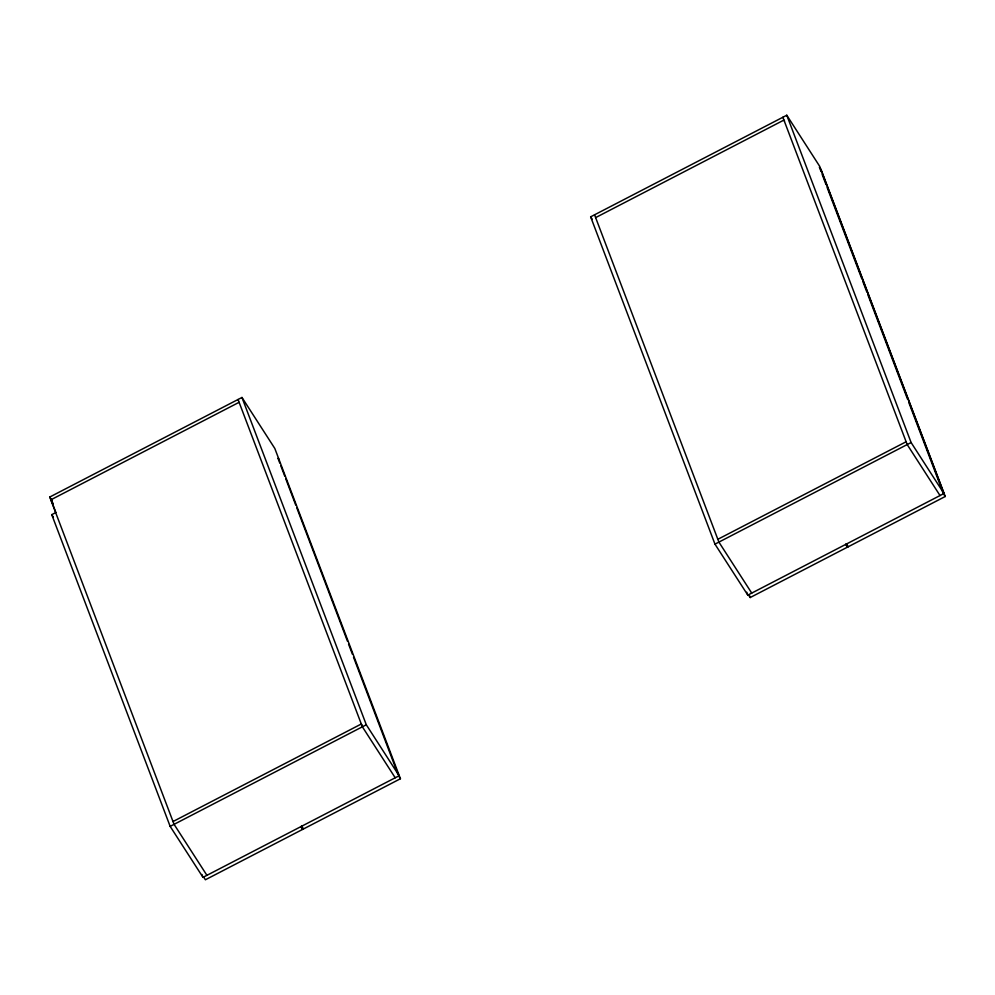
<?xml version="1.0" encoding="UTF-8"?>
<svg xmlns="http://www.w3.org/2000/svg" width="995" height="995" viewBox="0 0 995 995"><rect width="100%" height="100%" fill="white"/><g stroke="black" fill="none" stroke-linecap="round" stroke-linejoin="round"><path stroke-width="1.49" d="M206.923 875.326L174.075 824.345L49.75 497.04L241.959 397.465L274.807 448.446L400.438 778.737L303.189 829.109L301.398 826.335M590.644 216.835L786.784 115.233L819.619 166.215L943.957 493.508L747.817 595.122L714.97 544.141L590.644 216.835L592.286 219.385M239.099 402.303L50.82 499.838L53.282 503.669M595.632 217.606L783.923 120.072L784.52 120.992M241.959 397.465L366.297 724.77L399.132 775.752L203.005 877.354L170.157 826.372L51.752 514.651L55.67 512.624M173.018 821.534L361.309 723.999L361.906 724.92M717.83 539.302L906.122 441.755M170.157 826.372L366.297 724.77M714.97 544.141L911.109 442.539L786.784 115.233M301.535 826.497L302.642 829.395L205.393 879.767L203.602 876.993M748.414 594.749L750.205 597.535L847.454 547.15L846.347 544.253M846.21 544.091L848.001 546.877L945.25 496.493L821.211 169.971L819.42 167.185L821.074 171.538M911.109 442.539L943.957 493.508M945.25 496.493L943.459 493.719L908.733 402.291M940.026 495.547L907.191 444.566L782.854 117.261M845.663 544.377L847.454 547.15M751.735 593.082L718.9 542.101L594.562 214.796M278.165 458.148L279.359 460.001M398.647 775.951L400.438 778.737M395.214 777.779L362.367 726.798L238.041 399.492M300.851 826.609L302.642 829.395M49.75 497.04L52.213 500.858M51.752 514.651L53.394 517.201M822.181 174.448L826.037 184.61M827.143 187.508L861.869 278.936M862.976 281.834L866.832 291.995M867.938 294.893L907.627 399.381M846.894 543.966L848.001 546.877M749.098 594.637L750.205 597.535M746.723 592.224L747.817 595.122M278.115 458.67L279.769 463.011M280.864 465.909L284.719 476.058M285.826 478.956L295.726 505.025M296.833 507.923L347.466 641.215M348.561 644.113L352.417 654.25M353.511 657.148L398.087 774.496M302.082 826.211L303.189 829.109M201.898 874.456L203.005 877.354M51.417 500.771L55.819 512.363"/></g></svg>
